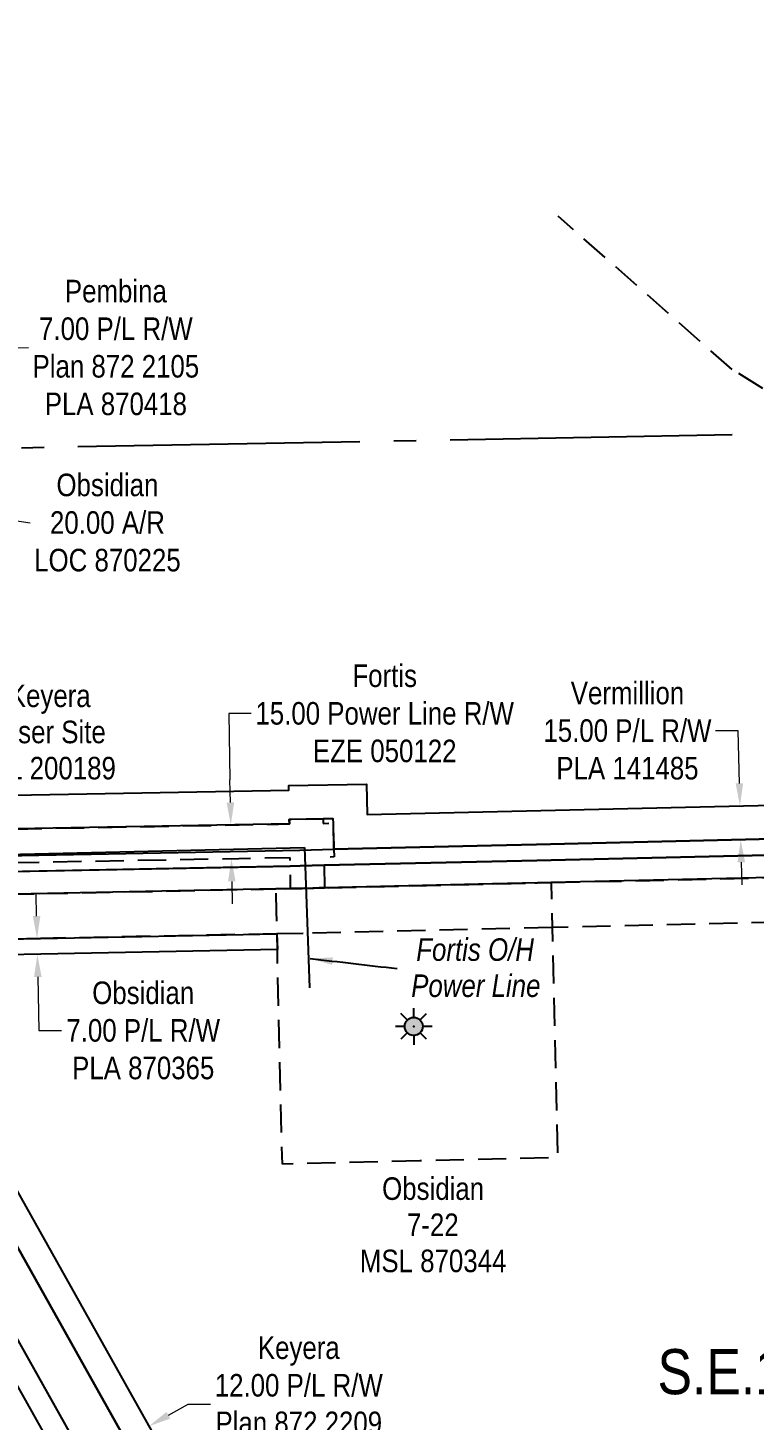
# Model space of a CAD drawing. Extents: x 586920 to 597578, y 5899013 to 5902730.
# Drawn here: x 588791 to 589113, y 5899733 to 5900350 of the extents above; entities that cross this region are included whole.
import ezdxf
from ezdxf.enums import TextEntityAlignment as Align

# ---------------------------------------------------------------- set-up
doc = ezdxf.new("R2010")
doc.units = 0
doc.header["$LTSCALE"] = 5
doc.header["$PDSIZE"] = 0.5
for name, pattern in [('foc-ACCESSROAD', [3.75, 2.5, -1.25]), ('foc-FLOWLINE', [3.75, 2.5, -1.25]), ('foc-QUARTERLINE', [33, 25, -3, 2, -3])]:
    doc.linetypes.add(name, pattern=pattern)
doc.layers.get('Defpoints').update_dxf_attribs({"color": 9})
for name, color, linetype in [('AS-POWER', 104, 'foc-POWER'), ('AS-POWER-T', 104, 'Continuous'), ('C-AR', 13, 'foc-ACCESSROAD'), ('C-RW', 13, 'Continuous'), ('C-SYMBOL', 7, 'Continuous'), ('C-WS', 13, 'foc-ACCESSROAD'), ('C-WS-S', 13, 'Continuous'), ('F-EZE', 190, 'foc-FLOWLINE'), ('F-RW', 190, 'Continuous'), ('F-WS', 190, 'foc-ACCESSROAD'), ('L-SECQ', 8, 'foc-QUARTERLINE')]:
    doc.layers.add(name, color=color, linetype=linetype)
for name, color, linetype, lineweight in [('C-AR-T', 13, 'Continuous', 9), ('C-RW-T', 13, 'Continuous', 9), ('C-WS-T', 13, 'Continuous', 9), ('F-EZE-T', 190, 'Continuous', 9), ('F-RW-T', 190, 'Continuous', 9), ('F-WS-T', 190, 'Continuous', 9)]:
    doc.layers.add(name, color=color, linetype=linetype, lineweight=lineweight)
doc.layers.add('oil_and_gas_wells_pt', color=7, linetype='Continuous', plot=False)
doc.styles.add('175L', font='ARIALN.TTF', dxfattribs={"height": 20})
doc.styles.add('80CG', font='ARIALN.TTF', dxfattribs={"height": 10})
doc.styles.add('80L', font='ARIALN.TTF', dxfattribs={"height": 10})
doc.styles.add('foc-LtypeFont', font='ARIALN.TTF', dxfattribs={"height": 7.35})
doc.linetypes.add('foc-POWER', pattern='A,6,-1,["P",foc-LtypeFont,S=0.2,R=0,X=-0.625,Y=-0.75],-1.24,4', length=12.24)
doc.dimstyles.new('Compass 5 000', dxfattribs={"dimscale": 5, "dimtxt": 9, "dimasz": 2, "dimexe": 0.2, "dimexo": 0.0625, "dimgap": 0.5, "dimtad": 0, "dimtih": 1, "dimtoh": 1, "dimzin": 0, "dimdsep": 46, "dimtxsty": '80CG', "dimcen": 0.1, "dimse1": 1, "dimse2": 1, "dimclrd": 256, "dimclrt": 256, "dimaunit": 1, "dimadec": 4, "dimazin": 0, "dimtfac": 0.06, "dimtofl": 0, "dimtmove": 0, "dimatfit": 1, "dimfxl": 0.2, "dimtolj": 1, "dimtzin": 0, "dimlwd": -1, "dimarcsym": 0})

# ---------------------------------------------------------------- blocks, each defined once
blk = doc.blocks.new('*D466')
at = {"layer": 'C-AR-T', "transparency": 16777216}
for p, q in [((588697.51, 5900144.02), (588687.61, 5900145.44)), ((588737.11, 5900138.32), (588791.54, 5900130.5))]:
    blk.add_line(p, q, dxfattribs=at)
for points in [[(588697.75, 5900145.67), (588697.27, 5900142.37), (588707.41, 5900142.59)], [(588737.35, 5900139.97), (588736.88, 5900136.67), (588727.21, 5900139.75)]]:
    blk.add_solid(points, dxfattribs=at)
at = {"layer": 'Defpoints', "color": 0, "transparency": 16777216}
for p in [(588727.21, 5900139.75), (588705.14, 5900126.84), (588724.95, 5900123.99)]:
    blk.add_point(p, dxfattribs=at)
at = {"layer": 'C-AR-T', "transparency": 16777216, "insert": (588825.87, 5900130.5), "char_height": 10, "attachment_point": 5, "style": '80CG'}
blk.add_mtext('\\A1;Obsidian\\P20.00 A/R\\PLOC 870225', dxfattribs=at)
blk = doc.blocks.new('*D428')
at = {"layer": 'C-RW-T', "transparency": 16777216}
for p, q in [((588794.47, 5899956.06), (588794.27, 5899966.06)), ((588795.01, 5899929.06), (588795.48, 5899905.29)), ((588795.48, 5899905.29), (588805.48, 5899905.29))]:
    blk.add_line(p, q, dxfattribs=at)
for points in [[(588796.14, 5899956.1), (588792.8, 5899956.03), (588794.67, 5899946.07)], [(588796.67, 5899929.09), (588793.34, 5899929.03), (588794.81, 5899939.06)]]:
    blk.add_solid(points, dxfattribs=at)
at = {"layer": 'Defpoints', "color": 0, "transparency": 16777216}
for p in [(588820.14, 5899946.57), (588820.28, 5899939.57), (588794.81, 5899939.06)]:
    blk.add_point(p, dxfattribs=at)
at = {"layer": 'C-RW-T', "transparency": 16777216, "insert": (588841.73, 5899905.29), "char_height": 10, "attachment_point": 5, "style": '80CG'}
blk.add_mtext('\\A1;Obsidian\\P7.00 P/L R/W\\PPLA 870365', dxfattribs=at)
blk = doc.blocks.new('*D441')
at = {"layer": 'Defpoints', "color": 0, "transparency": 16777216}
for p in [(588860.31, 5899996.04), (588880.56, 5899996.41), (588860.58, 5899981.04)]:
    blk.add_point(p, dxfattribs=at)
at = {"layer": 'F-EZE-T', "transparency": 16777216}
for p, q in [((588889.65, 5900045.88), (588879.65, 5900045.88)), ((588879.65, 5900045.88), (588880.19, 5900016.41)), ((588880.37, 5900006.41), (588880.19, 5900016.41)), ((588881.01, 5899971.41), (588881.2, 5899961.41))]:
    blk.add_line(p, q, dxfattribs=at)
for points in [[(588882.04, 5900006.44), (588878.71, 5900006.38), (588880.56, 5899996.41)], [(588882.68, 5899971.44), (588879.35, 5899971.38), (588880.83, 5899981.41)]]:
    blk.add_solid(points, dxfattribs=at)
at = {"layer": 'F-EZE-T', "transparency": 16777216, "insert": (588948.79, 5900045.88), "char_height": 10, "attachment_point": 5, "style": '80CG'}
blk.add_mtext('\\A1;Fortis\\P15.00 Power Line R/W\\PEZE 050122', dxfattribs=at)
blk = doc.blocks.new('*D452')
at = {"layer": 'Defpoints', "color": 0, "transparency": 16777216}
for p in [(589092.52, 5900004.58), (589106.29, 5900004.9), (589092.87, 5899989.58)]:
    blk.add_point(p, dxfattribs=at)
at = {"layer": 'F-RW-T', "transparency": 16777216}
for p, q in [((589105.51, 5900038.23), (589095.51, 5900038.23)), ((589106.05, 5900014.9), (589105.51, 5900038.23)), ((589106.87, 5899979.9), (589107.11, 5899969.91))]:
    blk.add_line(p, q, dxfattribs=at)
for points in [[(589107.72, 5900014.94), (589104.39, 5900014.86), (589106.29, 5900004.9)], [(589108.54, 5899979.94), (589105.21, 5899979.86), (589106.64, 5899989.9)]]:
    blk.add_solid(points, dxfattribs=at)
at = {"layer": 'F-RW-T', "transparency": 16777216, "insert": (589056.42, 5900038.23), "char_height": 10, "attachment_point": 5, "style": '80CG'}
blk.add_mtext('\\A1;Vermillion\\P15.00 P/L R/W\\PPLA 141485', dxfattribs=at)
blk = doc.blocks.new('*D454')
at = {"layer": 'Defpoints', "color": 0, "transparency": 16777216}
for p in [(588844.16, 5899729.79), (588972.2, 5899501.31), (588961.73, 5899495.45)]:
    blk.add_point(p, dxfattribs=at)
at = {"layer": 'F-RW-T', "transparency": 16777216}
for p, q in [((588852.89, 5899734.68), (588861.61, 5899739.57)), ((588861.61, 5899739.57), (588871.61, 5899739.57)), ((588824.98, 5899719.04), (588816.25, 5899714.15))]:
    blk.add_line(p, q, dxfattribs=at)
for points in [[(588852.07, 5899736.13), (588853.7, 5899733.22), (588844.16, 5899729.79)], [(588824.16, 5899720.49), (588825.79, 5899717.58), (588833.7, 5899723.92)]]:
    blk.add_solid(points, dxfattribs=at)
at = {"layer": 'F-RW-T', "transparency": 16777216, "insert": (588910.7, 5899739.57), "char_height": 10, "attachment_point": 5, "style": '80CG'}
blk.add_mtext('\\A1;Keyera\\P12.00 P/L R/W\\PPlan 872 2209\\PPLA 870073', dxfattribs=at)
blk = doc.blocks.new('*D456')
at = {"layer": 'Defpoints', "color": 0, "transparency": 16777216}
for p in [(588646.75, 5900217.41), (588654.03, 5900217.54), (588654.26, 5900205.5)]:
    blk.add_point(p, dxfattribs=at)
at = {"layer": 'F-RW-T', "transparency": 16777216}
for p, q in [((588636.98, 5900205.17), (588626.99, 5900204.98)), ((588664.26, 5900205.69), (588790.85, 5900208.11))]:
    blk.add_line(p, q, dxfattribs=at)
for points in [[(588636.95, 5900206.83), (588637.02, 5900203.5), (588646.98, 5900205.36)], [(588664.23, 5900207.36), (588664.29, 5900204.02), (588654.26, 5900205.5)]]:
    blk.add_solid(points, dxfattribs=at)
at = {"layer": 'F-RW-T', "transparency": 16777216, "insert": (588829.61, 5900208.11), "char_height": 10, "width": 372.4986, "attachment_point": 5, "style": '80CG'}
blk.add_mtext('\\A1;Pembina\\P7.00 P/L R/W\\PPlan 872 2105\\PPLA 870418', dxfattribs=at)
blk = doc.blocks.new('GAS')
h = blk.add_hatch(color=255)
h.dxf.hatch_style = 1
edge = h.paths.add_edge_path()
edge.add_arc((0, 0), 0.9, 0, 360)
for p, q in [((0, 0.81), (0, 1.62)), ((-0.81, 0), (-1.62, 0)), ((-0.57, 0.57), (-1.14, 1.14)), ((0.57, 0.57), (1.14, 1.14)), ((1.62, 0), (0.81, 0)), ((-0.57, -0.57), (-1.14, -1.14)), ((0, -0.81), (0, -1.62)), ((1.14, -1.14), (0.57, -0.57))]:
    blk.add_line(p, q)
blk.add_circle((0, 0), 0.8)

msp = doc.modelspace()

# ---------------------------------------------------------------- linework, layer by layer
at = {"layer": 'AS-POWER'}
msp.add_line((588913.163, 5899986.484), (588915.514, 5899924.271), dxfattribs=at)
msp.add_lwpolyline([(588711.044, 5900030.244), (588732.84, 5900006.639), (588755.705, 5899982.747), (588913.163, 5899986.484)], dxfattribs=at)
at = {"layer": 'C-AR'}
for points in [[(588780.843, 5899965.724), (588795.847, 5899966.022), (588900.562, 5899968.099), (588907.072, 5899968.231), (588911.547, 5899968.325), (588912.244, 5899968.34), (588922.075, 5899968.562), (588996.539, 5899970.285), (589016.515, 5899970.747), (589022.588, 5899970.877), (589404.696, 5899979.668)], [(589405.087, 5899960.012), (589023.056, 5899950.948), (588912.678, 5899948.334), (588901.029, 5899948.176), (588796.221, 5899946.121), (588781.217, 5899945.828)]]:
    msp.add_lwpolyline(points, dxfattribs=at)
at = {"layer": 'C-RW'}
for points in [[(589057.989, 5899262.32), (589001.468, 5899363.194), (588717.052, 5899870.742), (588709.716, 5899883.835), (588680.03, 5899936.813), (588676.147, 5899943.744), (588651.898, 5899987.025), (588651.232, 5899987.324), (588636.725, 5899993.848), (588621.348, 5900000.763), (588614.097, 5900004.023), (588609.288, 5900006.185), (588606.213, 5900007.568), (588605.832, 5900026.424), (588604.652, 5900084.759), (588604.516, 5900091.488), (588604.465, 5900093.981), (588603.979, 5900118.03), (588603.124, 5900160.286), (588602.72, 5900180.278), (588601.262, 5900249.65), (588599.741, 5900322.016), (588599.423, 5900337.265), (588599.161, 5900349.928)], [(588745.267, 5899975.016), (588906.889, 5899978.23), (588911.33, 5899978.318), (588921.892, 5899978.56), (588996.305, 5899980.268), (589016.282, 5899980.727), (589404.496, 5899989.652)], [(589404.696, 5899979.668), (589022.588, 5899970.888), (589016.515, 5899970.77), (588996.538, 5899970.302), (588922.075, 5899968.558), (588911.548, 5899968.324), (588907.072, 5899968.229), (588900.562, 5899968.095), (588741.312, 5899964.941)], [(588781.217, 5899945.8), (588796.221, 5899946.098), (588901.029, 5899948.176), (588901.193, 5899941.174), (588796.353, 5899939.089), (588781.349, 5899938.792)], [(588725.77, 5899875.63), (589012.808, 5899363.405)]]:
    msp.add_lwpolyline(points, dxfattribs=at)
at = {"layer": 'C-WS', "flags": 128}
msp.add_lwpolyline([(588964.439, 5899847.466), (588903.428, 5899846.034), (588901.192, 5899941.238), (588901.028, 5899948.24), (588900.796, 5899958.095), (588900.562, 5899968.095), (588907.072, 5899968.229), (588911.548, 5899968.324), (588922.075, 5899968.558), (588996.538, 5899970.302), (589016.515, 5899970.77), (589022.588, 5899970.888), (589022.822, 5899960.928), (589025.451, 5899848.898), (588964.439, 5899847.466)], close=True, dxfattribs=at)
at = {"layer": 'F-EZE', "flags": 128}
msp.add_lwpolyline([(588723.658, 5900260.856), (588724.341, 5900223.994), (588724.523, 5900214.08), (588734.197, 5900210.408), (588742.318, 5900207.324), (588740.833, 5900182.801), (588740.784, 5900181.994), (588740.036, 5900169.637), (588739.147, 5900162.823), (588738.129, 5900154.39), (588737.63, 5900151.209), (588723.747, 5900044.849), (588722.428, 5900034.748), (588761.383, 5899994.219), (588906.547, 5899996.893), (588906.51, 5899998.88), (588921.515, 5899999.155), (588921.551, 5899997.168), (588926.039, 5899997.251), (588926.252, 5899985.666), (588926.315, 5899982.245), (588921.826, 5899982.163), (588921.892, 5899978.56), (588922.075, 5899968.558), (588911.547, 5899968.324), (588907.072, 5899968.229), (588906.889, 5899978.23), (588906.822, 5899981.887), (588884.148, 5899981.47), (588745.299, 5899978.914), (588745.191, 5899984.817), (588745.105, 5899989.5), (588736.863, 5899998.076), (588717.245, 5900018.486), (588712.057, 5900019.163), (588709.245, 5900019.53), (588705.373, 5900020.036), (588705.748, 5900022.908), (588706.926, 5900031.927), (588708.865, 5900046.791), (588723.171, 5900156.371), (588723.976, 5900162.541), (588725.088, 5900171.064), (588725.783, 5900182.532), (588726.662, 5900197.049), (588713.409, 5900197.16), (588709.828, 5900197.117), (588709.614, 5900208.729), (588709.336, 5900223.715), (588709.064, 5900238.423), (588708.654, 5900260.58)], dxfattribs=at)
at = {"layer": 'F-RW'}
for points in [[(589069.332, 5899262.528), (589012.809, 5899363.405), (588691.351, 5899937.061), (588687.47, 5899943.987), (588654.9, 5900002.116), (588655.066, 5900003.276), (588657.914, 5900023.081), (588658.377, 5900026.304), (588658.729, 5900028.75), (588660.572, 5900041.575), (588661.604, 5900048.758), (588661.887, 5900050.73), (588662.012, 5900051.597), (588662.495, 5900054.953), (588663.722, 5900063.496), (588677.66, 5900160.45), (588677.837, 5900161.683), (588680.504, 5900180.239), (588680.711, 5900181.68), (588682.879, 5900196.761), (588687.919, 5900231.824), (588692.009, 5900260.274)], [(588712.258, 5900260.646), (588709.064, 5900238.423), (588703.127, 5900197.124), (588700.966, 5900182.088), (588700.283, 5900177.339), (588698.087, 5900162.059), (588697.439, 5900157.551), (588681.457, 5900046.368), (588680.229, 5900037.826), (588679.622, 5900033.605), (588678.475, 5900025.626), (588677.925, 5900021.797), (588676.111, 5900009.179), (588675.65, 5900005.976), (588677.979, 5900001.82), (588710.13, 5899944.437), (588714.01, 5899937.511), (589035.488, 5899363.828), (589092.038, 5899262.944)], [(588767.661, 5900009.345), (588906.271, 5900011.897), (588906.235, 5900013.885), (588940.731, 5900014.517), (588940.979, 5900001.024), (589120.691, 5900005.243)], [(589127.225, 5899990.385), (589016.118, 5899987.775), (588996.141, 5899987.306), (588926.252, 5899985.667), (588926.039, 5899997.251), (588926.002, 5899999.237), (588921.515, 5899999.155), (588906.51, 5899998.88), (588906.547, 5899996.893), (588761.383, 5899994.219)], [(588780.523, 5899982.716), (588795.527, 5899983.014), (588911.179, 5899985.313), (588926.252, 5899985.667), (588996.14, 5899987.307), (589016.118, 5899987.776), (589127.225, 5899990.384)], [(589404.496, 5899989.652), (589016.282, 5899980.726), (588996.305, 5899980.268), (588921.892, 5899978.56), (588911.33, 5899978.319), (588906.889, 5899978.23), (588795.659, 5899976.017), (588780.654, 5899975.719)], [(589035.488, 5899363.828), (588714.01, 5899937.511)], [(588727.612, 5899937.781), (589049.096, 5899364.082)]]:
    msp.add_lwpolyline(points, dxfattribs=at)
at = {"layer": 'F-WS'}
msp.add_lwpolyline([(589448.591, 5900274.184), (589450.507, 5900176.106), (589453.141, 5900040.888), (589453.511, 5900021.902), (589453.603, 5900017.134), (589453.808, 5900006.659), (589454.145, 5899989.334), (589440.799, 5900004.13), (589432.839, 5900012.921), (589429.29, 5900017.019), (589408.491, 5900039.825), (589405.882, 5900042.763), (589399.679, 5900049.354), (589302.562, 5900075.914), (589148.441, 5900170.453), (589102.787, 5900198.447), (589025.658, 5900266.408)], dxfattribs=at)
at = {"layer": 'L-SECQ', "flags": 128}
msp.add_lwpolyline([(588647.847, 5900161.126), (589450.507, 5900176.106)], dxfattribs=at)
at = {"layer": 'oil_and_gas_wells_pt'}
msp.add_point((588961.663, 5899907.117), dxfattribs=at)

# ---------------------------------------------------------------- block references
at = {"layer": 'C-WS-S', "color": 255, "xscale": 4.999999999999986, "yscale": 4.999999999999986, "zscale": 4.999999999999986}
msp.add_blockref('GAS', (588961.663, 5899907.117), dxfattribs=at)

# ---------------------------------------------------------------- texts
at = {"layer": 'AS-POWER-T', "insert": (588960.213, 5899946.19), "char_height": 10, "width": 57.1191, "attachment_point": 1, "rotation": 0.005129, "line_spacing_factor": 0.961801, "style": '80L'}
msp.add_mtext('\\pi2.55341;{\\fArial Narrow|b0|i1|c0|p34;Fortis O/H\\P\\pi0.32626;Power Line}', dxfattribs=at)
at = {"layer": 'C-SYMBOL', "color": 3, "style": '175L'}
msp.add_text('S.E.1/4 Sec. 22-49-12-W.5M.', height=20, dxfattribs=at).set_placement((589219.362, 5899738.007), align=Align.BOTTOM_CENTER)
at = {"layer": 'C-WS-T', "insert": (588932.803, 5899840.194), "char_height": 10, "width": 73.51746, "attachment_point": 1, "line_spacing_factor": 0.961801, "style": '80L'}
msp.add_mtext('\\pi14.84195;Obsidian \\P\\pi25.86173;7-22\\P\\pi4.9852;MSL 870344', dxfattribs=at)
at = {"layer": 'F-WS-T', "insert": (588770.551, 5900058.725), "char_height": 10, "width": 58.14229, "attachment_point": 1, "line_spacing_factor": 0.961801, "style": '80L'}
msp.add_mtext('\\pi11.59843;Keyera \\P\\pi4.93404;Riser Site\\P\\pi0.4661;PIL 200189', dxfattribs=at)

# ---------------------------------------------------------------- dimensions: what is measured, and where the dimension line sits
at = {"layer": 'C-AR-T'}
dim = msp.add_linear_dim(base=(588727.215, 5900139.746), p1=(588705.142, 5900126.838), p2=(588724.95, 5900123.99), angle=351.820261, text='Obsidian\\P20.00 A/R\\PLOC 870225', dimstyle='Compass 5 000', dxfattribs=at)
dim.commit()
dim.dimension.update_dxf_attribs({"geometry": '*D466', "text_midpoint": (588825.874, 5900130.5), "dimtype": 161})
at = {"layer": 'C-RW-T'}
dim = msp.add_linear_dim(base=(588794.809, 5899939.059), p1=(588820.137, 5899946.572), p2=(588820.276, 5899939.565), angle=271.139313, text='Obsidian\\P7.00 P/L R/W\\PPLA 870365', dimstyle='Compass 5 000', override={"dimclrd": 256, "dimclrt": 256}, dxfattribs=at)
dim.commit()
dim.dimension.update_dxf_attribs({"geometry": '*D428', "text_midpoint": (588841.733, 5899905.287), "dimtype": 161})
at = {"layer": 'F-EZE-T', "color": 255}
dim = msp.add_linear_dim(base=(588880.556, 5899996.414), p1=(588860.581, 5899981.037), p2=(588860.306, 5899996.043), angle=91.049899, text='Fortis\\P15.00 Power Line R/W\\PEZE 050122', dimstyle='Compass 5 000', override={"dimclrd": 256, "dimclrt": 256, "dimtmove": 1}, dxfattribs=at)
dim.commit()
dim.dimension.update_dxf_attribs({"geometry": '*D441', "text_midpoint": (588885.692, 5900045.882), "dimtype": 161})
at = {"layer": 'F-RW-T'}
for base, p1, p2, angle, text, picture, middle in [((588654.262, 5900205.499), (588646.751, 5900217.406), (588654.032, 5900217.545), 1.096381, 'Pembina\\P7.00 P/L R/W\\PPlan 872 2105\\PPLA 870418', '*D456', (588829.614, 5900208.112)), ((589106.288, 5900004.905), (589092.872, 5899989.578), (589092.519, 5900004.582), 91.34494, 'Vermillion\\P15.00 P/L R/W\\PPLA 141485', '*D452', (589056.419, 5900038.233)), ((588844.165, 5899729.789), (588961.732, 5899495.447), (588972.196, 5899501.312), 29.264972, 'Keyera\\P12.00 P/L R/W\\PPlan 872 2209\\PPLA 870073', '*D454', (588910.7, 5899739.567))]:
    dim = msp.add_linear_dim(base=base, p1=p1, p2=p2, angle=angle, text=text, dimstyle='Compass 5 000', override={"dimclrd": 256, "dimclrt": 256}, dxfattribs=at)
    dim.commit()
    dim.dimension.update_dxf_attribs({"geometry": picture, "text_midpoint": middle, "dimtype": 161})

# ---------------------------------------------------------------- leaders
at = {"layer": 'AS-POWER-T', "path_type": 1}
msp.add_leader([(588915.683, 5899937.22), (588954.283, 5899932.771)], dimstyle='Compass 5 000', override={"dimgap": 0.5, "dimtad": 0}, dxfattribs=at)

doc.saveas('drawing.dxf')
